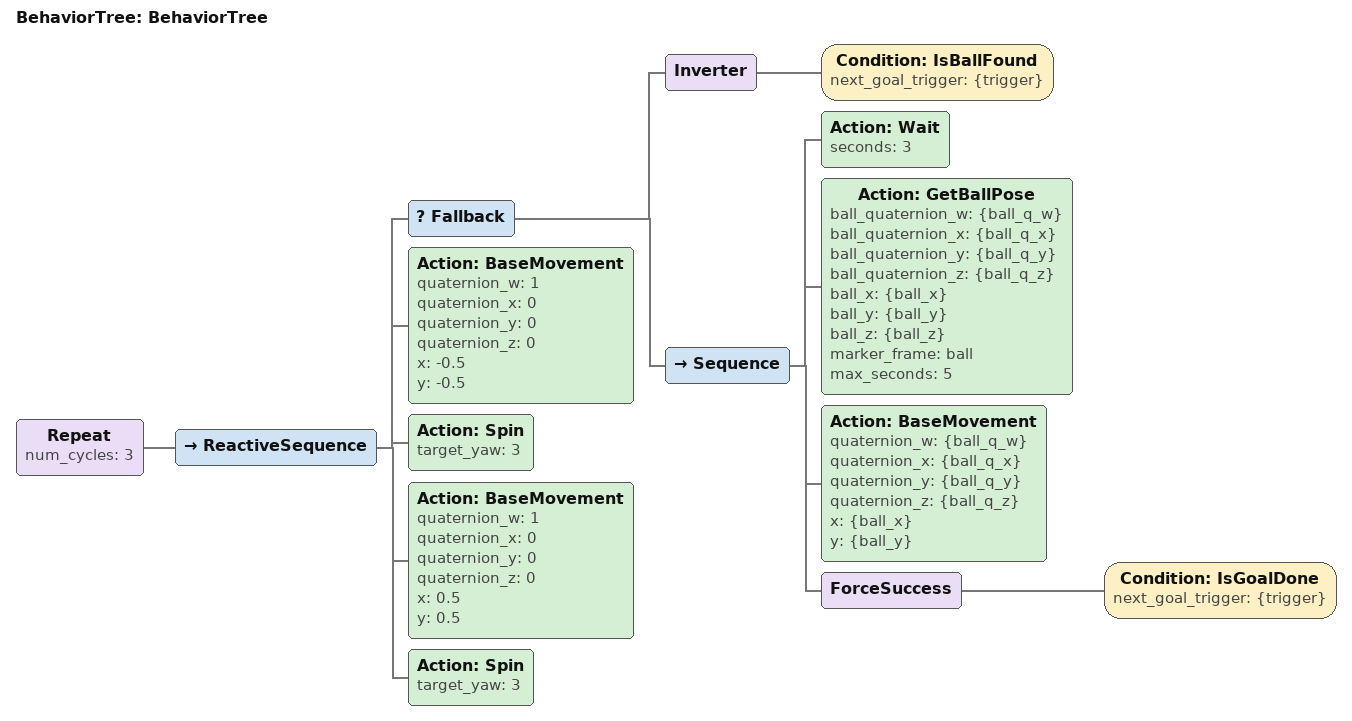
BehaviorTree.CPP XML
<?xml version="1.0"?>
<root main_tree_to_execute="BehaviorTree">
    <BehaviorTree ID="BehaviorTree">
        <Repeat num_cycles="3">
            <ReactiveSequence>
                <Fallback>
                    <Inverter>
                        <Condition ID="IsBallFound" next_goal_trigger="{trigger}"/>
                    </Inverter>
                    <Sequence>
                        <Action ID="Wait" seconds="3"/>
                        <Action ID="GetBallPose" ball_quaternion_w="{ball_q_w}" ball_quaternion_x="{ball_q_x}" ball_quaternion_y="{ball_q_y}" ball_quaternion_z="{ball_q_z}" ball_x="{ball_x}" ball_y="{ball_y}" ball_z="{ball_z}" marker_frame="ball" max_seconds="5"/>
                        <Action ID="BaseMovement" quaternion_w="{ball_q_w}" quaternion_x="{ball_q_x}" quaternion_y="{ball_q_y}" quaternion_z="{ball_q_z}" x="{ball_x}" y="{ball_y}"/>
                        <ForceSuccess>
                            <Condition ID="IsGoalDone" next_goal_trigger="{trigger}"/>
                        </ForceSuccess>
                    </Sequence>
                </Fallback>
                <Action ID="BaseMovement" quaternion_w="1" quaternion_x="0" quaternion_y="0" quaternion_z="0" x="-0.5" y="-0.5"/>
                <Action ID="Spin" target_yaw="3"/>
                <Action ID="BaseMovement" quaternion_w="1" quaternion_x="0" quaternion_y="0" quaternion_z="0" x="0.5" y="0.5"/>
                <Action ID="Spin" target_yaw="3"/>
            </ReactiveSequence>
        </Repeat>
    </BehaviorTree>
</root>
